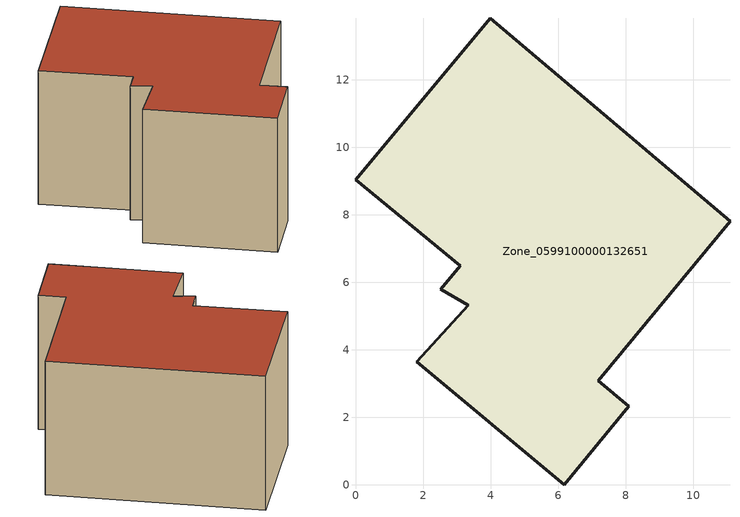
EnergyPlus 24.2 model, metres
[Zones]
Zone_0599100000132651
 floor ground (C_G): 7.19,3.08 8.1,2.33 6.18,0 1.82,3.65 3.34,5.33 2.52,5.8 3.1,6.49 0,9.04 3.99,13.83 11.09,7.81 z0
 wall outside (C_F): 8.1,2.33 7.19,3.08 11.09,7.81 3.99,13.83 0,9.04 3.1,6.49 2.52,5.8 3.34,5.33 1.82,3.65 6.18,0 8.1,2.33 z0:6.2
 roof outside (C_R): 3.34,5.33 1.82,3.65 6.18,0 8.1,2.33 7.19,3.08 11.09,7.81 3.99,13.83 0,9.04 3.1,6.49 2.52,5.8 z6.2
[BUILDING]
Pand.0599100000132651: North Axis=0; Terrain=City; Loads Convergence Tolerance Value=0.04; Temperature Convergence Tolerance Value=0.4; Solar Distribution=FullExterior; Maximum Number of Warmup Days=25; Minimum Number of Warmup Days=1
[Site:Location]
Rotterdam.The.Hague.AP_ZH_NLD Design_Conditions: Latitude=51.96; Longitude=4.45; Time Zone=1; Elevation=-4.5
[SITE:GROUNDTEMPERATURE:BUILDINGSURFACE]
18, 18, 18, 18, 18, 18, 18, 18, 18, 18, 18, 18
[MATERIAL] Thermal Absorptance=0.9; Solar Absorptance=0.7; Visible Absorptance=0.7
Name | Roughness | Thickness | Conductivity | Density | Specific Heat
G.TC.1946-1964 | MediumSmooth | 0.15 | 1 | 540 | 1210
F.TC.1946-1964 | Rough | 0.3 | 0.857143 | 1920 | 840
R.TC.1946-1964 | MediumRough | 0.2 | 0.235294 | 1500 | 1000
[CONSTRUCTION]
C_G: G.TC.1946-1964
C_F: F.TC.1946-1964
C_R: R.TC.1946-1964
[ZONE]
Zone_0599100000132651: Type=1; Multiplier=1; Ceiling Height=Autocalculate; Volume=Autocalculate; Floor Area=autocalculate; Part of Total Floor Area=Yes
[ZONEINFILTRATION:DESIGNFLOWRATE]
Infil_Zone_0599100000132651: Zone or ZoneList or Space or SpaceList=Zone_0599100000132651; Schedule=AlwaysOn; Design Flow Rate Calculation Method=Flow/Area; Flow Rate per Floor Area=0.003; Constant Term Coefficient=1; Temperature Term Coefficient=0; Velocity Term Coefficient=0; Velocity Squared Term Coefficient=0
[HVACTEMPLATE:ZONE:IDEALLOADSAIRSYSTEM]
Zone_0599100000132651: Maximum Heating Supply Air Temperature=50; Minimum Cooling Supply Air Temperature=13; Maximum Heating Supply Air Humidity Ratio=0.0156; Minimum Cooling Supply Air Humidity Ratio=0.0077; Heating Limit=NoLimit; Cooling Limit=NoLimit; Dehumidification Control Type=ConstantSensibleHeatRatio; Cooling Sensible Heat Ratio=0.7; Dehumidification Setpoint=60; Humidification Control Type=None; Humidification Setpoint=30; Outdoor Air Method=None; Outdoor Air Flow Rate per Person=0.00944; Outdoor Air Flow Rate per Zone Floor Area=0; Outdoor Air Flow Rate per Zone=0; Demand Controlled Ventilation Type=None; Outdoor Air Economizer Type=NoEconomizer; Heat Recovery Type=None; Sensible Heat Recovery Effectiveness=0.7; Latent Heat Recovery Effectiveness=0.65
[ZONECONTROL:THERMOSTAT]
ThermostatControl_Zone_0599100000132651: Zone or ZoneList=Zone_0599100000132651; Control Type Schedule=DualSetpointControlType; Control 1=Thermostat_Zone_0599100000132651; Temperature Difference Between Cutout And Setpoint=0
[THERMOSTATSETPOINT:DUALSETPOINT]
Thermostat_Zone_0599100000132651: Heating Setpoint Temperature Schedule=HeatingSetpoint_Zone_0599100000132651; Cooling Setpoint Temperature Schedule=CoolingSetpoint_Zone_0599100000132651
[SCHEDULE:COMPACT]
HeatingSetpoint_Zone_0599100000132651: Through: 12/31, For: AllDays, Until: 24:00, 21
CoolingSetpoint_Zone_0599100000132651: Through: 12/31, For: AllDays, Until: 24:00, 24
DualSetpointControlType: Through: 12/31, For: AllDays, Until: 24:00, 4
AlwaysOn: Through: 12/31, For: AllDays, Until: 24:00, 1
